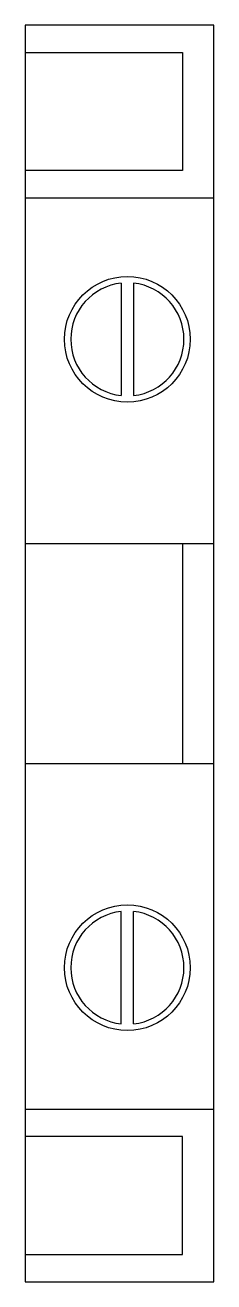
# Model space of a CAD drawing. Header units: millimetres. Extents: x 0 to 6, y 0 to 40.
import ezdxf

# ---------------------------------------------------------------- set-up
doc = ezdxf.new("R2010")
doc.units = ezdxf.units.MM
doc.layers.add('CONDUCTOR', color=7, linetype='Continuous')

# ---------------------------------------------------------------- blocks, each defined once
blk = doc.blocks.new('dominodk')
at = {"layer": 'CONDUCTOR', "color": 8, "ltscale": 100}
for p, q in [((0, 19.125), (5, 19.125)), ((5, 19.125), (5, 15.375)), ((5, 15.375), (0, 15.375)), ((0, 14.5), (6, 14.5)), ((3.05, 11.789), (3.05, 8.211)), ((3.45, 11.789), (3.45, 8.211)), ((0, 3.5), (6, 3.5)), ((5, 3.5), (5, -3.5)), ((0, -3.5), (6, -3.5)), ((3.05, -11.789), (3.05, -8.211)), ((3.45, -11.789), (3.45, -8.211)), ((0, -14.5), (6, -14.5)), ((5, -15.375), (0, -15.375)), ((5, -19.125), (5, -15.375)), ((0, -19.125), (5, -19.125))]:
    blk.add_line(p, q, dxfattribs=at)
blk.add_lwpolyline([(0, -20), (6, -20), (6, 20), (0, 20)], close=True, dxfattribs=at)
for centre in [(3.25, 10), (3.25, -10)]:
    blk.add_circle(centre, 2, dxfattribs=at)
for centre, start, end in [((3.25, 10), 96.3794, 263.6206), ((3.25, 10), 276.3794, 83.6206), ((3.25, -10), 96.3794, 263.6206), ((3.25, -10), 276.3794, 83.6206)]:
    blk.add_arc(centre, 1.8, start, end, dxfattribs=at)

msp = doc.modelspace()

# ---------------------------------------------------------------- block references
msp.add_blockref('dominodk', (0, 20))

doc.saveas('drawing.dxf')
